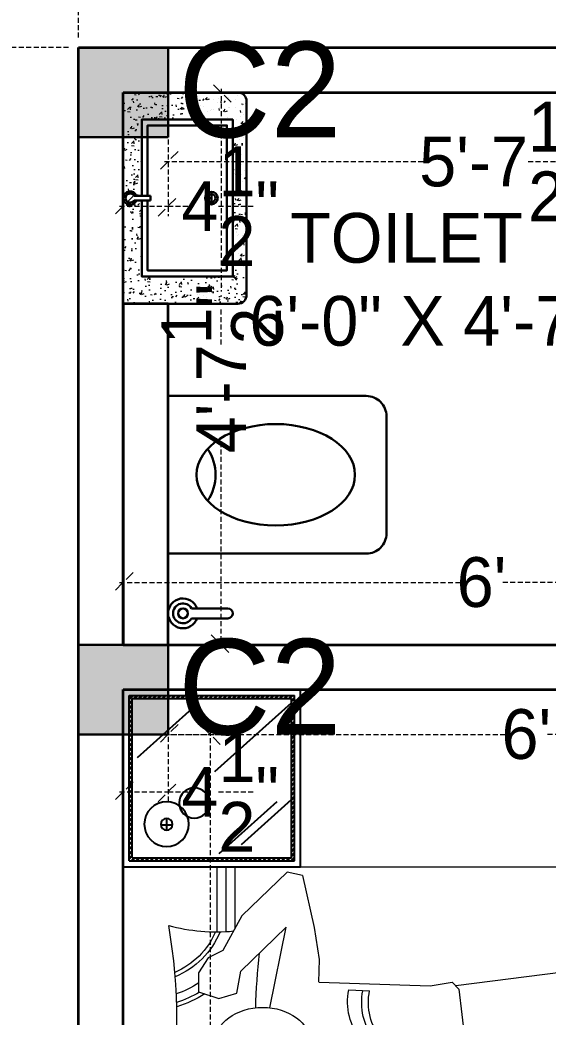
# Model space of a CAD drawing. Header units: millimetres. Extents: x -6808 to 215771, y -89660 to -16303.
# Drawn here: x 107646.3 to 107699.4, y -49524.8 to -49424.6 of the extents above; entities that cross this region are included whole.
import ezdxf

# ---------------------------------------------------------------- set-up
doc = ezdxf.new("R2010")
doc.units = ezdxf.units.MM
doc.header["$PDMODE"] = 35
for name, pattern in [('ACAD_ISO10W100', [18, 12, -3, 0, -3]), ('DASHED', [0.75, 0.5, -0.25]), ('DASHED2', [0.375, 0.25, -0.125])]:
    doc.linetypes.add(name, pattern=pattern)
doc.layers.get('0').update_dxf_attribs({"color": 8})
for name, color, linetype, lineweight in [('A- FUR', 34, 'Continuous', 0), ('col.center', 5, 'ACAD_ISO10W100', 15), ('column', 5, 'Continuous', 30), ('dim2', 6, 'Continuous', 20), ('FURNITURE 2', 33, 'Continuous', 25), ('furnitures', 12, 'Continuous', 13), ('plaster line', 150, 'DASHED2', 30), ('text', 7, 'Continuous', 25), ('wall', 7, 'Continuous', 35), ('wokg dim', 152, 'DASHED', 18)]:
    doc.layers.add(name, color=color, linetype=linetype, lineweight=lineweight)
for name, color, linetype, lineweight, true_color in [('AR.furniture', 7, 'Continuous', 35, 0x009e9e), ('furniture', 7, 'Continuous', 5, 0xe57b2a), ('furniture layout', 7, 'Continuous', 25, 0x006161)]:
    doc.layers.add(name, color=color, linetype=linetype, lineweight=lineweight, true_color=true_color)
doc.styles.add('SAJ', font='eurr____.ttf')
doc.dimstyles.new('SAJ', dxfattribs={"dimtxt": 5, "dimasz": 2, "dimexe": 1, "dimexo": 1, "dimgap": 0.09375, "dimtad": 0, "dimdec": 1, "dimzin": 0, "dimdsep": 46, "dimlunit": 4, "dimtxsty": 'SAJ', "dimblk": 'OBLIQUE', "dimcen": 0.125, "dimdle": 0.375, "dimadec": 0, "dimazin": 0, "dimtfac": 1, "dimtdec": 1, "dimtofl": 0, "dimtmove": 0, "dimatfit": 3, "dimldrblk": 'OBLIQUE', "dimfxl": 1, "dimtolj": 1, "dimtzin": 0, "dimlwd": 5, "dimlwe": 5, "dimarcsym": 1})

# ---------------------------------------------------------------- blocks, each defined once
blk = doc.blocks.new('_Oblique')
at = {"color": 0, "linetype": 'ByBlock', "lineweight": -2}
blk.add_line((-0.5, -0.5), (0.5, 0.5), dxfattribs=at)
blk = doc.blocks.new('*D625')
at = {"layer": 'Defpoints', "color": 0, "transparency": 16777216}
for p in [(107631.53, -49427.41), (107652.21, -49427.41), (107652.21, -50027.41)]:
    blk.add_point(p, dxfattribs=at)
at = {"layer": 'dim2', "color": 0, "linetype": 'DASHED', "lineweight": 5, "transparency": 16777216}
for p, q in [((107651.21, -49427.41), (107630.53, -49427.41)), ((107631.53, -49427.04), (107631.53, -49718.32)), ((107631.53, -50027.79), (107631.53, -49736.51)), ((107651.21, -50027.41), (107630.53, -50027.41))]:
    blk.add_line(p, q, dxfattribs=at)
at = {"layer": 'dim2', "color": 0, "lineweight": 5, "transparency": 16777216, "xscale": 2, "yscale": 2, "zscale": 2}
for p, rotation in [((107631.53, -49427.41), 90), ((107631.53, -50027.41), 270)]:
    blk.add_blockref('_Oblique', p, dxfattribs=dict(at, rotation=rotation))
at = {"layer": 'dim2', "color": 0, "transparency": 16777216, "insert": (107631.53, -49727.41), "char_height": 12, "attachment_point": 5, "rotation": 90, "style": 'SAJ'}
blk.add_mtext("\\A1;50'", dxfattribs=at)
blk = doc.blocks.new('*D626')
at = {"layer": 'Defpoints', "color": 0, "transparency": 16777216}
for p in [(107928.21, -49402.83), (107652.21, -49427.41), (107928.21, -49427.41)]:
    blk.add_point(p, dxfattribs=at)
at = {"layer": 'dim2', "color": 0, "linetype": 'DASHED', "lineweight": 5, "transparency": 16777216}
for p, q in [((107652.21, -49426.41), (107652.21, -49401.83)), ((107928.21, -49426.41), (107928.21, -49401.83)), ((107651.84, -49402.83), (107781.12, -49402.83)), ((107928.59, -49402.83), (107799.31, -49402.83))]:
    blk.add_line(p, q, dxfattribs=at)
at = {"layer": 'dim2', "color": 0, "lineweight": 5, "transparency": 16777216, "xscale": 2, "yscale": 2, "zscale": 2, "rotation": 180}
blk.add_blockref('_Oblique', (107652.21, -49402.83), dxfattribs=at)
at = {"layer": 'dim2', "color": 0, "lineweight": 5, "transparency": 16777216, "xscale": 2, "yscale": 2, "zscale": 2}
blk.add_blockref('_Oblique', (107928.21, -49402.83), dxfattribs=at)
at = {"layer": 'dim2', "color": 0, "transparency": 16777216, "insert": (107790.21, -49402.83), "char_height": 12, "attachment_point": 5, "style": 'SAJ'}
blk.add_mtext("\\A1;23'", dxfattribs=at)
blk = doc.blocks.new('A$C32B276F4')
at = {"layer": 'column'}
blk.add_hatch(color=256, dxfattribs=at).paths.add_polyline_path([(9, 0), (9, 9), (0, 9), (0, 0)])
for p, q in [((0, 0), (0, 9)), ((0, 9), (9, 9)), ((9, 9), (9, 0)), ((9, 0), (0, 0))]:
    blk.add_line(p, q, dxfattribs=at)
at = {"layer": 'col.center', "linetype": 'ByBlock', "insert": (10.02, 9.59), "char_height": 9.6, "width": 293.6941, "attachment_point": 1, "style": 'SAJ'}
blk.add_mtext('\\A1;{\\fCentury Gothic|b0|i0|c0|p34;C2}', dxfattribs=at)
blk = doc.blocks.new('A$C1A9968DB')
at = {"layer": 'furniture', "ltscale": 0.5}
for p, q in [((7.524, 48.637), (8.851, 49.465)), ((8.851, 49.465), (10.509, 49.465)), ((10.509, 49.465), (11.117, 47.699)), ((6.881, 47.337), (7.524, 48.637)), ((3.848, 45.671), (6.881, 47.337)), ((11.117, 47.699), (10.648, 46.106)), ((3.848, 45.671), (0, 41.681)), ((8.701, 45.773), (4.853, 41.783)), ((10.648, 46.106), (8.701, 45.773)), ((11.924, 43.211), (4.853, 41.783)), ((0.296, 40.351), (0, 41.681)), ((0.296, 40.351), (4.883, 39.317)), ((4.883, 39.317), (7.695, 38.873)), ((7.695, 38.873), (9.682, 38.934)), ((9.684, 38.873), (9.98, 29.12)), ((25.343, 38.154), (24.778, 33.849)), ((17.559, 36.804), (16.623, 36.511)), ((22.855, 36.804), (17.559, 36.804)), ((17.59, 36.808), (17.948, 35.509)), ((10.346, 36.284), (10.424, 34.452)), ((15.304, 35.969), (15.149, 35.891)), ((15.459, 36.124), (15.304, 35.969)), ((15.615, 36.124), (15.459, 36.124)), ((15.537, 36.047), (15.692, 36.202)), ((15.692, 36.202), (15.847, 36.279)), ((15.847, 36.279), (16.003, 36.279)), ((16.003, 36.279), (16.313, 36.434)), ((16.313, 36.434), (16.469, 36.512)), ((16.469, 36.512), (16.624, 36.512)), ((16.701, 36.434), (16.658, 36.522)), ((16.857, 36.279), (16.701, 36.434)), ((16.934, 36.124), (16.857, 36.279)), ((16.934, 35.814), (16.934, 36.124)), ((14.761, 35.194), (14.683, 35.039)), ((14.683, 35.039), (14.683, 34.884)), ((14.838, 35.349), (14.761, 35.194)), ((14.993, 35.581), (14.838, 35.504)), ((14.838, 35.504), (14.838, 35.349)), ((15.071, 35.736), (14.993, 35.581)), ((15.149, 35.891), (15.071, 35.736)), ((15.304, 35.039), (15.459, 35.116)), ((15.304, 34.884), (15.304, 35.039)), ((15.459, 35.271), (15.537, 35.426)), ((15.459, 35.116), (15.459, 35.271)), ((15.537, 35.426), (15.692, 35.504)), ((15.692, 35.504), (15.813, 35.625)), ((17, 35.683), (16.934, 35.814)), ((18.542, 35.291), (19.186, 33.721)), ((14.683, 34.884), (14.838, 34.806)), ((14.744, 34.853), (14.715, 34.009)), ((14.838, 34.806), (15.149, 34.806)), ((15.149, 34.806), (15.304, 34.884)), ((24.778, 33.849), (18.922, 34.365)), ((21.375, 31.484), (20.947, 34.186)), ((14.715, 34.009), (14.715, 33.418)), ((18.711, 34.009), (19.341, 33.643)), ((19.341, 33.643), (18.711, 33.418)), ((21.819, 27.051), (21.375, 31.484)), ((9.98, 29.12), (9.684, 27.199)), ((9.684, 27.199), (10.276, 26.608)), ((8.796, 17.445), (9.996, 26.886)), ((10.276, 26.608), (15.307, 26.016)), ((15.307, 26.016), (21.819, 27.051)), ((21.819, 27.051), (22.707, 21.583)), ((15.159, 22.913), (13.975, 12.568)), ((16.491, 22.913), (15.159, 22.913)), ((17.823, 20.401), (16.491, 22.913)), ((22.707, 21.583), (22.115, 21.14)), ((22.115, 21.14), (22.855, 20.253)), ((17.823, 15.524), (17.823, 20.401)), ((22.855, 20.253), (21.375, 15.524)), ((10.72, 4.145), (8.796, 17.445)), ((18.859, 15.081), (17.823, 15.524)), ((21.375, 15.524), (18.859, 15.081)), ((13.975, 12.568), (14.567, 4.736)), ((14.567, 4.736), (10.72, 4.145)), ((14.482, 4.723), (14.558, 3.386)), ((11.666, 4.29), (11.705, 2.781)), ((11.705, 2.781), (9.887, 1.107)), ((14.558, 3.386), (15.165, 2.638)), ((15.165, 2.638), (15.129, 1.677)), ((9.887, 1.107), (9.138, 0.965)), ((13.732, 1.575), (10.101, 0)), ((15.053, 1.648), (13.732, 1.575)), ((10.101, 0), (9, 0.535))]:
    blk.add_line(p, q, dxfattribs=at)
blk.add_lwpolyline([(9, 0.535), (8.926, 0.924), (9.512, 1.036)], dxfattribs=at)
for centre, radius, start, end in [((18.058, 36.38), 7.498, 13.68724, 89.70433), ((11.382, 31.162), 5.226, 49.90029, 101.4337), ((11.46, 29.921), 5.226, 51.46202, 101.4337), ((16.636, 31.025), 4.672, 65.91342, 100.13711), ((11.46, 29.33), 5.226, 51.46202, 101.4337), ((16.713, 29.785), 4.672, 64.68646, 115.31354), ((16.713, 29.194), 4.672, 64.68646, 115.31354)]:
    blk.add_arc(centre, radius, start, end, dxfattribs=at)
at = {"layer": 'furniture', "ltscale": 0.5, "extrusion": (1.33e-14, -5.24506e-16, -1)}
blk.add_ellipse((14.992, 43.847), major_axis=(0, -4.194), ratio=0.740098, start_param=4.712389, end_param=10.995574, dxfattribs=at)
at = {"layer": 'furniture', "ltscale": 0.5, "extrusion": (1.32939e-14, -5.4405e-16, -1)}
blk.add_ellipse((19.382, 14.937), major_axis=(-0.513, -3.715), ratio=0.422098, start_param=4.512692, end_param=7.948784, dxfattribs=at)
blk = doc.blocks.new('*X398')
at = {"color": 0}
for p, q in [((221.8465, 124.1881), (221.8607, 124.2023)), ((221.8465, 124.1935), (221.8554, 124.2023)), ((221.8613, 124.1923), (221.8713, 124.2023)), ((221.8666, 124.1923), (221.8766, 124.2023)), ((221.8772, 124.1923), (221.8872, 124.2023)), ((221.8825, 124.1923), (221.8925, 124.2023)), ((221.8931, 124.1923), (221.9031, 124.2023)), ((221.8984, 124.1923), (221.9084, 124.2023)), ((221.9091, 124.1923), (221.9191, 124.2023)), ((221.9144, 124.1923), (221.9244, 124.2023)), ((221.925, 124.1923), (221.935, 124.2023)), ((221.9303, 124.1923), (221.9403, 124.2023)), ((221.9409, 124.1923), (221.9509, 124.2023)), ((221.9462, 124.1923), (221.9562, 124.2023)), ((221.9568, 124.1923), (221.9668, 124.2023)), ((221.9621, 124.1923), (221.9721, 124.2023)), ((221.9727, 124.1923), (221.9827, 124.2023)), ((221.978, 124.1923), (221.988, 124.2023)), ((221.9886, 124.1923), (221.9986, 124.2023)), ((221.9939, 124.1923), (222.0039, 124.2023)), ((222.0045, 124.1923), (222.0145, 124.2023)), ((222.0098, 124.1923), (222.0198, 124.2023)), ((222.0204, 124.1923), (222.0304, 124.2023)), ((222.0257, 124.1923), (222.0357, 124.2023)), ((222.0363, 124.1923), (222.0463, 124.2023)), ((222.0416, 124.1923), (222.0516, 124.2023)), ((222.0522, 124.1923), (222.0622, 124.2023)), ((222.0575, 124.1923), (222.0675, 124.2023)), ((222.0682, 124.1923), (222.0782, 124.2023)), ((222.0735, 124.1923), (222.0835, 124.2023)), ((222.0841, 124.1923), (222.0941, 124.2023)), ((222.0894, 124.1923), (222.0994, 124.2023)), ((222.1, 124.1923), (222.11, 124.2023)), ((222.1053, 124.1923), (222.1153, 124.2023)), ((222.1159, 124.1923), (222.1259, 124.2023)), ((222.1212, 124.1923), (222.1312, 124.2023)), ((222.1318, 124.1923), (222.1418, 124.2023)), ((222.1371, 124.1923), (222.1471, 124.2023)), ((222.1477, 124.1923), (222.1577, 124.2023)), ((222.153, 124.1923), (222.163, 124.2023)), ((222.1636, 124.1923), (222.1736, 124.2023)), ((222.1689, 124.1923), (222.1789, 124.2023)), ((222.1795, 124.1923), (222.1895, 124.2023)), ((222.1848, 124.1923), (222.1948, 124.2023)), ((222.1954, 124.1923), (222.2054, 124.2023)), ((222.2007, 124.1923), (222.2107, 124.2023)), ((222.2113, 124.1923), (222.2213, 124.2023)), ((222.2166, 124.1923), (222.2266, 124.2023)), ((222.2272, 124.1923), (222.2372, 124.2023)), ((222.2326, 124.1923), (222.2426, 124.2023)), ((222.2432, 124.1923), (222.2532, 124.2023)), ((222.2485, 124.1923), (222.2585, 124.2023)), ((222.2591, 124.1923), (222.2691, 124.2023)), ((222.2644, 124.1923), (222.2744, 124.2023)), ((222.275, 124.1923), (222.285, 124.2023)), ((222.2803, 124.1923), (222.2903, 124.2023)), ((222.2909, 124.1923), (222.3009, 124.2023)), ((222.2962, 124.1923), (222.3062, 124.2023)), ((222.3068, 124.1923), (222.3168, 124.2023)), ((222.3121, 124.1923), (222.3221, 124.2023)), ((222.3227, 124.1923), (222.3327, 124.2023)), ((222.328, 124.1923), (222.338, 124.2023)), ((222.3386, 124.1923), (222.3486, 124.2023)), ((222.3439, 124.1923), (222.3539, 124.2023)), ((222.3545, 124.1923), (222.3645, 124.2023)), ((222.3598, 124.1923), (222.3698, 124.2023)), ((222.3704, 124.1923), (222.3804, 124.2023)), ((222.3757, 124.1923), (222.3857, 124.2023)), ((222.3863, 124.1923), (222.3963, 124.2023)), ((222.3917, 124.1923), (222.4017, 124.2023)), ((221.8465, 124.1775), (221.8565, 124.1875)), ((221.8465, 124.1722), (221.8565, 124.1822)), ((221.8465, 124.1616), (221.8565, 124.1716)), ((222.3965, 124.1866), (222.4065, 124.1966)), ((222.3965, 124.1813), (222.4065, 124.1913)), ((222.3965, 124.1707), (222.4065, 124.1807)), ((222.3965, 124.1654), (222.4065, 124.1754)), ((221.8465, 124.1563), (221.8565, 124.1663)), ((221.8465, 124.1457), (221.8565, 124.1557)), ((221.8465, 124.1404), (221.8565, 124.1504)), ((221.8465, 124.1298), (221.8565, 124.1398)), ((221.8465, 124.1245), (221.8565, 124.1345)), ((222.3965, 124.1548), (222.4065, 124.1648)), ((222.3965, 124.1495), (222.4065, 124.1595)), ((222.3965, 124.1389), (222.4065, 124.1489)), ((222.3965, 124.1336), (222.4065, 124.1436)), ((222.3965, 124.123), (222.4065, 124.133)), ((221.8465, 124.1139), (221.8565, 124.1239)), ((221.8465, 124.1086), (221.8565, 124.1186)), ((221.8465, 124.098), (221.8565, 124.108)), ((221.8465, 124.0927), (221.8565, 124.1027)), ((222.3965, 124.1177), (222.4065, 124.1277)), ((222.3965, 124.1071), (222.4065, 124.1171)), ((222.3965, 124.1018), (222.4065, 124.1118)), ((222.3965, 124.0911), (222.4065, 124.1011)), ((221.8465, 124.0821), (221.8565, 124.0921)), ((221.8465, 124.0768), (221.8565, 124.0868)), ((221.8465, 124.0662), (221.8565, 124.0762)), ((221.8465, 124.0609), (221.8565, 124.0709)), ((222.3965, 124.0858), (222.4065, 124.0958)), ((222.3965, 124.0752), (222.4065, 124.0852)), ((222.3965, 124.0699), (222.4065, 124.0799)), ((222.3965, 124.0593), (222.4065, 124.0693)), ((221.8465, 124.0503), (221.8565, 124.0603)), ((221.8465, 124.045), (221.8565, 124.055)), ((221.8465, 124.0344), (221.8565, 124.0444)), ((221.8465, 124.029), (221.8565, 124.039)), ((222.3965, 124.054), (222.4065, 124.064)), ((222.3965, 124.0434), (222.4065, 124.0534)), ((222.3965, 124.0381), (222.4065, 124.0481)), ((222.3965, 124.0275), (222.4065, 124.0375)), ((222.3965, 124.0222), (222.4065, 124.0322)), ((221.8465, 124.0184), (221.8565, 124.0284)), ((221.8465, 124.0131), (221.8565, 124.0231)), ((221.8465, 124.0025), (221.8565, 124.0125)), ((221.8465, 123.9972), (221.8565, 124.0072)), ((222.3965, 124.0116), (222.4065, 124.0216)), ((222.3965, 124.0063), (222.4065, 124.0163)), ((222.3965, 123.9957), (222.4065, 124.0057)), ((222.3965, 123.9904), (222.4065, 124.0004)), ((221.8465, 123.9866), (221.8565, 123.9966)), ((221.8465, 123.9813), (221.8565, 123.9913)), ((221.8465, 123.9707), (221.8565, 123.9807)), ((221.8465, 123.9654), (221.8565, 123.9754)), ((221.8465, 123.9548), (221.8565, 123.9648)), ((222.3965, 123.9798), (222.4065, 123.9898)), ((222.3965, 123.9745), (222.4065, 123.9845)), ((222.3965, 123.9639), (222.4065, 123.9739)), ((222.3965, 123.9586), (222.4065, 123.9686)), ((221.8465, 123.9495), (221.8565, 123.9595)), ((221.8465, 123.9389), (221.8565, 123.9489)), ((221.8465, 123.9336), (221.8565, 123.9436)), ((221.8465, 123.923), (221.8565, 123.933)), ((222.3965, 123.948), (222.4065, 123.958)), ((222.3965, 123.9427), (222.4065, 123.9527)), ((222.3965, 123.932), (222.4065, 123.942)), ((222.3965, 123.9267), (222.4065, 123.9367)), ((221.8465, 123.9177), (221.8565, 123.9277)), ((221.8465, 123.9071), (221.8565, 123.9171)), ((221.8465, 123.9018), (221.8565, 123.9118)), ((221.8465, 123.8912), (221.8565, 123.9012)), ((222.3965, 123.9161), (222.4065, 123.9261)), ((222.3965, 123.9108), (222.4065, 123.9208)), ((222.3965, 123.9002), (222.4065, 123.9102)), ((222.3965, 123.8949), (222.4065, 123.9049)), ((221.8465, 123.8859), (221.8565, 123.8959)), ((221.8465, 123.8753), (221.8565, 123.8853)), ((221.8465, 123.8699), (221.8565, 123.8799)), ((221.8465, 123.8593), (221.8565, 123.8693)), ((221.8465, 123.854), (221.8565, 123.864)), ((222.3965, 123.8843), (222.4065, 123.8943)), ((222.3965, 123.879), (222.4065, 123.889)), ((222.3965, 123.8684), (222.4065, 123.8784)), ((222.3965, 123.8631), (222.4065, 123.8731)), ((221.8465, 123.8434), (221.8565, 123.8534)), ((221.8465, 123.8381), (221.8565, 123.8481)), ((221.8465, 123.8275), (221.8565, 123.8375)), ((221.8465, 123.8222), (221.8565, 123.8322)), ((222.3965, 123.8525), (222.4065, 123.8625)), ((222.3965, 123.8472), (222.4065, 123.8572)), ((222.3965, 123.8366), (222.4065, 123.8466)), ((222.3965, 123.8313), (222.4065, 123.8413)), ((222.3965, 123.8207), (222.4065, 123.8307)), ((221.8465, 123.8116), (221.8565, 123.8216)), ((221.8465, 123.8063), (221.8565, 123.8163)), ((221.8465, 123.7957), (221.8565, 123.8057)), ((221.8465, 123.7904), (221.8565, 123.8004)), ((222.3965, 123.8154), (222.4065, 123.8254)), ((222.3965, 123.8048), (222.4065, 123.8148)), ((222.3965, 123.7995), (222.4065, 123.8095)), ((222.3965, 123.7889), (222.4065, 123.7989)), ((221.8465, 123.7798), (221.8565, 123.7898)), ((221.8465, 123.7745), (221.8565, 123.7845)), ((221.8465, 123.7639), (221.8565, 123.7739)), ((221.8465, 123.7586), (221.8565, 123.7686)), ((222.3965, 123.7836), (222.4065, 123.7936)), ((222.3965, 123.7729), (222.4065, 123.7829)), ((222.3965, 123.7676), (222.4065, 123.7776)), ((222.3965, 123.757), (222.4065, 123.767)), ((222.3965, 123.7517), (222.4065, 123.7617)), ((221.8465, 123.748), (221.8565, 123.758)), ((221.8465, 123.7427), (221.8565, 123.7527)), ((221.8465, 123.7321), (221.8565, 123.7421)), ((221.8465, 123.7268), (221.8565, 123.7368)), ((222.3965, 123.7411), (222.4065, 123.7511)), ((222.3965, 123.7358), (222.4065, 123.7458)), ((222.3965, 123.7252), (222.4065, 123.7352)), ((222.3965, 123.7199), (222.4065, 123.7299)), ((221.8465, 123.7162), (221.8565, 123.7262)), ((221.8465, 123.7109), (221.8565, 123.7209)), ((221.8465, 123.7002), (221.8565, 123.7102)), ((221.8465, 123.6949), (221.8565, 123.7049)), ((221.8465, 123.6843), (221.8565, 123.6943)), ((222.3965, 123.7093), (222.4065, 123.7193)), ((222.3965, 123.704), (222.4065, 123.714)), ((222.3965, 123.6934), (222.4065, 123.7034)), ((222.3965, 123.6881), (222.4065, 123.6981)), ((221.8465, 123.679), (221.8565, 123.689)), ((221.8465, 123.6684), (221.8565, 123.6784)), ((221.8465, 123.6631), (221.8565, 123.6731)), ((221.8465, 123.6525), (221.8565, 123.6625)), ((222.3965, 123.6775), (222.4065, 123.6875)), ((222.3965, 123.6722), (222.4065, 123.6822)), ((222.3965, 123.6616), (222.4065, 123.6716)), ((222.3965, 123.6563), (222.4065, 123.6663)), ((221.8465, 123.6472), (221.8565, 123.6572)), ((221.8523, 123.6423), (221.8623, 123.6523)), ((221.8576, 123.6423), (221.8676, 123.6523)), ((221.8682, 123.6423), (221.8782, 123.6523)), ((221.8735, 123.6423), (221.8835, 123.6523)), ((221.8841, 123.6423), (221.8941, 123.6523)), ((221.8894, 123.6423), (221.8994, 123.6523)), ((221.9, 123.6423), (221.91, 123.6523)), ((221.9053, 123.6423), (221.9153, 123.6523)), ((221.9159, 123.6423), (221.9259, 123.6523)), ((221.9212, 123.6423), (221.9312, 123.6523)), ((221.9318, 123.6423), (221.9418, 123.6523)), ((221.9371, 123.6423), (221.9471, 123.6523)), ((221.9477, 123.6423), (221.9577, 123.6523)), ((221.953, 123.6423), (221.963, 123.6523)), ((221.9636, 123.6423), (221.9736, 123.6523)), ((221.9689, 123.6423), (221.9789, 123.6523)), ((221.9795, 123.6423), (221.9895, 123.6523)), ((221.9848, 123.6423), (221.9948, 123.6523)), ((221.9954, 123.6423), (222.0054, 123.6523)), ((222.0008, 123.6423), (222.0108, 123.6523)), ((222.0114, 123.6423), (222.0214, 123.6523)), ((222.0167, 123.6423), (222.0267, 123.6523)), ((222.0273, 123.6423), (222.0373, 123.6523)), ((222.0326, 123.6423), (222.0426, 123.6523)), ((222.0432, 123.6423), (222.0532, 123.6523)), ((222.0485, 123.6423), (222.0585, 123.6523)), ((222.0591, 123.6423), (222.0691, 123.6523)), ((222.0644, 123.6423), (222.0744, 123.6523)), ((222.075, 123.6423), (222.085, 123.6523)), ((222.0803, 123.6423), (222.0903, 123.6523)), ((222.0909, 123.6423), (222.1009, 123.6523)), ((222.0962, 123.6423), (222.1062, 123.6523)), ((222.1068, 123.6423), (222.1168, 123.6523)), ((222.1121, 123.6423), (222.1221, 123.6523)), ((222.1227, 123.6423), (222.1327, 123.6523)), ((222.128, 123.6423), (222.138, 123.6523)), ((222.1386, 123.6423), (222.1486, 123.6523)), ((222.1439, 123.6423), (222.1539, 123.6523)), ((222.1545, 123.6423), (222.1645, 123.6523)), ((222.1599, 123.6423), (222.1699, 123.6523)), ((222.1705, 123.6423), (222.1805, 123.6523)), ((222.1758, 123.6423), (222.1858, 123.6523)), ((222.1864, 123.6423), (222.1964, 123.6523)), ((222.1917, 123.6423), (222.2017, 123.6523)), ((222.2023, 123.6423), (222.2123, 123.6523)), ((222.2076, 123.6423), (222.2176, 123.6523)), ((222.2182, 123.6423), (222.2282, 123.6523)), ((222.2235, 123.6423), (222.2335, 123.6523)), ((222.2341, 123.6423), (222.2441, 123.6523)), ((222.2394, 123.6423), (222.2494, 123.6523)), ((222.25, 123.6423), (222.26, 123.6523)), ((222.2553, 123.6423), (222.2653, 123.6523)), ((222.2659, 123.6423), (222.2759, 123.6523)), ((222.2712, 123.6423), (222.2812, 123.6523)), ((222.2818, 123.6423), (222.2918, 123.6523)), ((222.2871, 123.6423), (222.2971, 123.6523)), ((222.2977, 123.6423), (222.3077, 123.6523)), ((222.303, 123.6423), (222.313, 123.6523)), ((222.3136, 123.6423), (222.3236, 123.6523)), ((222.3189, 123.6423), (222.3289, 123.6523)), ((222.3296, 123.6423), (222.3396, 123.6523)), ((222.3349, 123.6423), (222.3449, 123.6523)), ((222.3455, 123.6423), (222.3555, 123.6523)), ((222.3508, 123.6423), (222.3608, 123.6523)), ((222.3614, 123.6423), (222.3714, 123.6523)), ((222.3667, 123.6423), (222.3767, 123.6523)), ((222.3773, 123.6423), (222.3873, 123.6523)), ((222.3826, 123.6423), (222.3926, 123.6523)), ((222.3932, 123.6423), (222.4065, 123.6557)), ((222.3985, 123.6423), (222.4065, 123.6504))]:
    blk.add_line(p, q, dxfattribs=at)
blk = doc.blocks.new('ertergrgr')
at = {"layer": 'furnitures', "color": 27, "ltscale": 50}
for p, q in [((-766482.814, 424290.018), (-766482.814, 424368.939)), ((-766476.712, 424301.139), (-766482.814, 424301.139)), ((-766476.366, 424300.242), (-766482.814, 424300.242)), ((-766476.338, 424299.346), (-766482.814, 424299.346))]:
    blk.add_line(p, q, dxfattribs=at)
at = {"layer": 'furnitures', "color": 27, "lineweight": 25}
for p, q in [((-766500.423, 424290.018), (-766500.423, 424307.627)), ((-766482.814, 424307.627), (-766500.423, 424307.627)), ((-766483.401, 424307.04), (-766499.836, 424307.04)), ((-766499.836, 424290.605), (-766499.836, 424307.04)), ((-766483.401, 424290.605), (-766483.401, 424307.04)), ((-766482.814, 424290.018), (-766482.814, 424307.627)), ((-766483.694, 424306.747), (-766499.542, 424306.747)), ((-766499.542, 424290.899), (-766499.542, 424306.747)), ((-766492.287, 424299.127), (-766499.098, 424306.747)), ((-766485.04, 424301.765), (-766489.493, 424306.747)), ((-766483.694, 424290.899), (-766483.694, 424306.747)), ((-766484.114, 424299.542), (-766489.286, 424305.328)), ((-766493.673, 424291.418), (-766498.845, 424297.204)), ((-766487.607, 424294.303), (-766486.433, 424294.303)), ((-766486.988, 424293.738), (-766486.988, 424294.911)), ((-766482.814, 424290.018), (-766500.423, 424290.018)), ((-766483.401, 424290.605), (-766499.836, 424290.605)), ((-766483.694, 424290.899), (-766499.542, 424290.899)), ((-766482.814, 424290.018), (-766411.401, 424290.018))]:
    blk.add_line(p, q, dxfattribs=at)
at = {"layer": 'furnitures', "color": 27, "ltscale": 50}
for centre, major_axis, start_param, end_param in [((-766467.56, 424358.9), (-39.424, 39.424), 2.236467, 2.33439), ((-766494.008, 424299.239), (-12.495, 12.495), 3.657316, 4.025726), ((-766467.56, 424240.931), (38.481, 38.481), 0.611504, 0.959293)]:
    blk.add_ellipse(centre, major_axis=major_axis, ratio=1, start_param=start_param, end_param=end_param, dxfattribs=at)
at = {"layer": 'furnitures', "color": 27, "ltscale": 50, "extrusion": (0, 0, -1)}
for major_axis, start_param, end_param in [((5.752, 5.752), -0.39886, 0.397646), ((-5.462, 5.462), 1.194323, 1.951682), ((-7.787, 7.787), 1.778194, 2.058369), ((-6.915, 6.915), 1.769788, 2.024428), ((7.496, 7.496), 0.240275, 0.476843)]:
    blk.add_ellipse((-766479.409, 424292.104), major_axis=major_axis, ratio=1, start_param=start_param, end_param=end_param, dxfattribs=at)
at = {"layer": 'furnitures', "color": 27, "lineweight": 25, "extrusion": (0, 0, -1)}
for centre, major_axis, start_param, end_param in [((-766489.151, 424297.074), (1.066, 1.066), 0.785398, 7.068583), ((-766487.043, 424294.326), (-1.571, 1.571), 2.35619449018631, 8.639379797365892), ((-766487.02, 424294.324), (-0.415, 0.415), 2.35619449015004, 8.639379797329626)]:
    blk.add_ellipse(centre, major_axis=major_axis, ratio=1, start_param=start_param, end_param=end_param, dxfattribs=at)
at = {"layer": 'A- FUR', "color": 27, "extrusion": (0, 0, -1), "xscale": 1.132284455181866, "yscale": 1.132284455181866, "zscale": -1.132284454635607, "rotation": 179.9999999990779}
blk.add_blockref('A$C1A9968DB', (766482.284, 424353.52), dxfattribs=at)
at = {"layer": 'furnitures', "color": 27, "lineweight": 25, "xscale": 29.3478260932935, "yscale": 29.3478260932935, "zscale": 29.34782607924797, "rotation": 90}
blk.add_blockref('*X398', (-762854.767, 417779.892), dxfattribs=at)
blk = doc.blocks.new('A$C1B5F73BC')
at = {"layer": 'AR.furniture', "lineweight": 5, "ltscale": 2}
h = blk.add_hatch(dxfattribs=at)
h.set_pattern_fill('AR-CONC', color=256, scale=0.02, angle=270, style=0)
h.set_pattern_definition([(320, (-48146.4964, 23798.405), (-0.31878171, -3.64369338), [0.381, -4.191]), (265, (-48146.4964, 23798.405), (3.82113286, 0.70485652), [0.3048, -3.3528]), (10.451, (-48146.523, 23798.1015), (3.50233376, -2.93885003), [0.3238, -3.5618]), (316.1842, (-48145.4804, 23798.405), (-0.84084656, -5.4215808), [0.5715, -6.2865]), (6.6356, (-48145.5504, 23797.9533), (4.9485111, -4.7480847), [0.4857, -5.3427]), (261.184, (-48145.4804, 23798.405), (4.94850236, -4.7480921), [0.4572, -5.0292]), (291, (-48145.7344, 23797.897), (-2.04531037, -3.0322976), [0.381, -4.191]), (236, (-48145.7344, 23797.897), (3.68375932, -1.23604057), [0.3048, -3.3528]), (341.4514, (-48145.9048, 23797.6444), (1.63845715, -4.26832982), [0.3238, -3.5618]), (307.5, (-48146.4964, 23798.4051), (1.691100777, -0.061772065), [0, -3.31216, 0, -3.4036, 0, -3.3655]), (277.5, (-48146.4964, 23798.4051), (2.003611496, -1.33639325), [0, -1.94056, 0, -3.23596, 0, -1.2827]), (237.5, (-48146.4964, 23799.538), (-0.11457488, -2.711811903), [0, -1.27, 0, -3.9624, 0, -5.2578]), (227.5, (-48146.4964, 23800.046), (0.50852982, -2.96258363), [0, -1.651, 0, -2.63144, 0, -3.7338])])
h.paths.add_polyline_path([(31.36, -3.14), (31.36, -18.65), (4.66, -18.65), (4.66, -3.14), (17.6, -3.14), (17.6, -2.25, -0.843039), (17.99, 0), (0, 0), (0, -14), (0, -15), (0, -19.5, 0.414214), (1.5, -21), (34.48, -21, 0.414214), (35.98, -19.5), (35.98, -15), (35.98, -14), (35.98, 0), (17.99, 0, -0.843039), (18.38, -2.25), (18.38, -3.14)])
at = {"layer": 'AR.furniture', "lineweight": 30, "ltscale": 2}
for p, q in [((0, 0), (0, -14)), ((35.98, 0), (35.98, -14)), ((0, -14), (0, -14)), ((35.98, -14), (35.98, -14))]:
    blk.add_line(p, q, dxfattribs=at)
at = {"layer": 'AR.furniture', "lineweight": 30}
for p, q in [((17.6, -4.63), (17.6, -1.83)), ((18.38, -1.83), (18.38, -4.63)), ((17.6, -4.63), (18.38, -4.63)), ((16.91, -15.01), (19.07, -15.01)), ((17.99, -13.93), (17.99, -14.83))]:
    blk.add_line(p, q, dxfattribs=at)
at = {"layer": 'AR.furniture', "lineweight": 30, "ltscale": 2}
blk.add_lwpolyline([(35.98, 0), (0, 0)], dxfattribs=at)
at = {"layer": 'AR.furniture', "lineweight": 30}
for points in [[(17.6, -3.14), (4.66, -3.14), (4.66, -18.65), (31.36, -18.65), (31.36, -3.14), (18.38, -3.14)], [(17.6, -4.14), (5.66, -4.14), (5.66, -17.65), (30.36, -17.65), (30.36, -4.14), (18.38, -4.14)]]:
    blk.add_lwpolyline(points, dxfattribs=at)
at = {"layer": 'AR.furniture', "lineweight": 30, "ltscale": 2}
blk.add_lwpolyline([(0, -14), (0, -15), (0, -15), (0, -19.5, 0.414214), (1.5, -21), (34.48, -21, 0.414214), (35.98, -19.5), (35.98, -15), (35.98, -15), (35.98, -14)], format="xyb", dxfattribs=at)
at = {"layer": 'AR.furniture', "lineweight": 30}
for radius in [1.08, 0.691]:
    blk.add_circle((17.99, -15.01), radius, dxfattribs=at)
for radius, start, end in [(1.16, 289.6397, 250.3486), (0.772, 300.2446, 239.6569)]:
    blk.add_arc((17.99, -1.16), radius, start, end, dxfattribs=at)
blk = doc.blocks.new('W.C')
at = {"layer": 'AR.furniture', "lineweight": 30, "ltscale": 3}
blk.add_lwpolyline([(41572.37, -1963.34), (41572.37, -1947.5), (41552.47, -1947.5, 0.414214), (41550.43, -1949.54), (41550.43, -1961.3, 0.414214), (41552.47, -1963.34)], format="xyb", close=True, dxfattribs=at)
blk.add_arc((41572.2, -1955.42), 4.6, 145.5059, 214.4941, dxfattribs=at)
blk.add_ellipse((41561.56, -1955.42), major_axis=(7.96, 0), ratio=0.640617, dxfattribs=at)
blk = doc.blocks.new('A$C2ABB695D')
at = {"layer": 'AR.furniture', "lineweight": 30}
for p, q in [((4.14, 2), (0.5, 2)), ((0.5, 1), (4.14, 1))]:
    blk.add_line(p, q, dxfattribs=at)
blk.add_circle((5, 1.5), 0.5, dxfattribs=at)
for centre, radius, start, end in [((5, 1.5), 1.5, 199.6514, 160.3603), ((5, 1.5), 1, 210.3431, 149.7554), ((0.5, 1.5), 0.5, 90, 270)]:
    blk.add_arc(centre, radius, start, end, dxfattribs=at)
blk = doc.blocks.new('*D627')
at = {"layer": 'Defpoints', "color": 0, "transparency": 16777216}
for p in [(107656.71, -49496.41), (107661.21, -49496.41), (107661.21, -49502.19)]:
    blk.add_point(p, dxfattribs=at)
at = {"layer": 'wokg dim', "color": 0, "lineweight": 5, "transparency": 16777216}
for p, q in [((107656.71, -49497.41), (107656.71, -49503.19)), ((107661.21, -49497.41), (107661.21, -49503.19)), ((107656.34, -49502.19), (107661.21, -49502.19)), ((107661.21, -49502.19), (107663.21, -49502.19))]:
    blk.add_line(p, q, dxfattribs=at)
at = {"layer": 'wokg dim', "color": 0, "lineweight": 5, "transparency": 16777216, "xscale": 2, "yscale": 2, "zscale": 2, "rotation": 180}
blk.add_blockref('_Oblique', (107656.71, -49502.19), dxfattribs=at)
at = {"layer": 'wokg dim', "color": 0, "lineweight": 5, "transparency": 16777216, "xscale": 2, "yscale": 2, "zscale": 2}
blk.add_blockref('_Oblique', (107661.21, -49502.19), dxfattribs=at)
at = {"layer": 'wokg dim', "color": 0, "transparency": 16777216, "insert": (107667.46, -49502.19), "char_height": 5, "attachment_point": 5, "style": 'SAJ'}
blk.add_mtext('\\A1;4{\\H1.000000x;\\S1/2;}"', dxfattribs=at)
blk = doc.blocks.new('*D628')
at = {"layer": 'Defpoints', "color": 0, "transparency": 16777216}
for p in [(107661.21, -49491.91), (107733.21, -49491.91), (107733.21, -49496.41)]:
    blk.add_point(p, dxfattribs=at)
at = {"layer": 'wokg dim', "color": 0, "lineweight": 5, "transparency": 16777216}
for p, q in [((107661.21, -49492.91), (107661.21, -49497.41)), ((107733.21, -49492.91), (107733.21, -49497.41)), ((107660.84, -49496.41), (107695.15, -49496.41)), ((107733.59, -49496.41), (107699.28, -49496.41))]:
    blk.add_line(p, q, dxfattribs=at)
at = {"layer": 'wokg dim', "color": 0, "lineweight": 5, "transparency": 16777216, "xscale": 2, "yscale": 2, "zscale": 2, "rotation": 180}
blk.add_blockref('_Oblique', (107661.21, -49496.41), dxfattribs=at)
at = {"layer": 'wokg dim', "color": 0, "lineweight": 5, "transparency": 16777216, "xscale": 2, "yscale": 2, "zscale": 2}
blk.add_blockref('_Oblique', (107733.21, -49496.41), dxfattribs=at)
at = {"layer": 'wokg dim', "color": 0, "transparency": 16777216, "insert": (107697.21, -49496.41), "char_height": 5, "attachment_point": 5, "style": 'SAJ'}
blk.add_mtext("\\A1;6'", dxfattribs=at)
blk = doc.blocks.new('*D630')
at = {"layer": 'Defpoints', "color": 0, "transparency": 16777216}
for p in [(107656.71, -49479.07), (107728.71, -49479.07), (107728.71, -49481.14)]:
    blk.add_point(p, dxfattribs=at)
at = {"layer": 'wokg dim', "color": 0, "lineweight": 5, "transparency": 16777216}
for p, q in [((107656.71, -49480.07), (107656.71, -49482.14)), ((107728.71, -49480.07), (107728.71, -49482.14)), ((107656.34, -49481.14), (107690.65, -49481.14)), ((107729.09, -49481.14), (107694.78, -49481.14))]:
    blk.add_line(p, q, dxfattribs=at)
at = {"layer": 'wokg dim', "color": 0, "lineweight": 5, "transparency": 16777216, "xscale": 2, "yscale": 2, "zscale": 2, "rotation": 180}
blk.add_blockref('_Oblique', (107656.71, -49481.14), dxfattribs=at)
at = {"layer": 'wokg dim', "color": 0, "lineweight": 5, "transparency": 16777216, "xscale": 2, "yscale": 2, "zscale": 2}
blk.add_blockref('_Oblique', (107728.71, -49481.14), dxfattribs=at)
at = {"layer": 'wokg dim', "color": 0, "transparency": 16777216, "insert": (107692.71, -49481.14), "char_height": 5, "attachment_point": 5, "style": 'SAJ'}
blk.add_mtext("\\A1;6'", dxfattribs=at)
blk = doc.blocks.new('*D631')
at = {"layer": 'Defpoints', "color": 0, "transparency": 16777216}
for p in [(107664.43, -49431.91), (107664.43, -49487.41), (107666.55, -49487.41)]:
    blk.add_point(p, dxfattribs=at)
at = {"layer": 'wokg dim', "color": 0, "lineweight": 5, "transparency": 16777216}
for p, q in [((107665.43, -49431.91), (107667.55, -49431.91)), ((107666.55, -49431.54), (107666.55, -49451.92)), ((107666.55, -49487.79), (107666.55, -49467.41)), ((107665.43, -49487.41), (107667.55, -49487.41))]:
    blk.add_line(p, q, dxfattribs=at)
at = {"layer": 'wokg dim', "color": 0, "lineweight": 5, "transparency": 16777216, "xscale": 2, "yscale": 2, "zscale": 2}
for p, rotation in [((107666.55, -49431.91), 90), ((107666.55, -49487.41), 270)]:
    blk.add_blockref('_Oblique', p, dxfattribs=dict(at, rotation=rotation))
at = {"layer": 'wokg dim', "color": 0, "transparency": 16777216, "insert": (107666.55, -49459.66), "char_height": 5, "attachment_point": 5, "rotation": 90, "style": 'SAJ'}
blk.add_mtext('\\A1;4\'-7{\\H1.000000x;\\S1/2;}"', dxfattribs=at)
blk = doc.blocks.new('*D634')
at = {"layer": 'Defpoints', "color": 0, "transparency": 16777216}
for p in [(107661.21, -49431.91), (107728.71, -49431.91), (107661.21, -49438.85)]:
    blk.add_point(p, dxfattribs=at)
at = {"layer": 'wokg dim', "color": 0, "lineweight": 5, "transparency": 16777216}
for p, q in [((107661.21, -49432.91), (107661.21, -49439.85)), ((107728.71, -49432.91), (107728.71, -49439.85)), ((107660.84, -49438.85), (107687.17, -49438.85)), ((107729.09, -49438.85), (107702.76, -49438.85))]:
    blk.add_line(p, q, dxfattribs=at)
at = {"layer": 'wokg dim', "color": 0, "lineweight": 5, "transparency": 16777216, "xscale": 2, "yscale": 2, "zscale": 2, "rotation": 180}
blk.add_blockref('_Oblique', (107661.21, -49438.85), dxfattribs=at)
at = {"layer": 'wokg dim', "color": 0, "lineweight": 5, "transparency": 16777216, "xscale": 2, "yscale": 2, "zscale": 2}
blk.add_blockref('_Oblique', (107728.71, -49438.85), dxfattribs=at)
at = {"layer": 'wokg dim', "color": 0, "transparency": 16777216, "insert": (107694.96, -49438.85), "char_height": 5, "attachment_point": 5, "style": 'SAJ'}
blk.add_mtext('\\A1;5\'-7{\\H1.000000x;\\S1/2;}"', dxfattribs=at)
blk = doc.blocks.new('*D635')
at = {"layer": 'Defpoints', "color": 0, "transparency": 16777216}
for p in [(107656.71, -49436.41), (107661.21, -49436.41), (107661.21, -49443.34)]:
    blk.add_point(p, dxfattribs=at)
at = {"layer": 'wokg dim', "color": 0, "lineweight": 5, "transparency": 16777216}
for p, q in [((107656.71, -49437.41), (107656.71, -49444.34)), ((107661.21, -49437.41), (107661.21, -49444.34)), ((107656.34, -49443.34), (107661.21, -49443.34)), ((107661.21, -49443.34), (107663.21, -49443.34))]:
    blk.add_line(p, q, dxfattribs=at)
at = {"layer": 'wokg dim', "color": 0, "lineweight": 5, "transparency": 16777216, "xscale": 2, "yscale": 2, "zscale": 2, "rotation": 180}
blk.add_blockref('_Oblique', (107656.71, -49443.34), dxfattribs=at)
at = {"layer": 'wokg dim', "color": 0, "lineweight": 5, "transparency": 16777216, "xscale": 2, "yscale": 2, "zscale": 2}
blk.add_blockref('_Oblique', (107661.21, -49443.34), dxfattribs=at)
at = {"layer": 'wokg dim', "color": 0, "transparency": 16777216, "insert": (107667.46, -49443.34), "char_height": 5, "attachment_point": 5, "style": 'SAJ'}
blk.add_mtext('\\A1;4{\\H1.000000x;\\S1/2;}"', dxfattribs=at)
blk = doc.blocks.new('*D652')
at = {"layer": 'Defpoints', "color": 0, "transparency": 16777216}
for p in [(107656.71, -49496.41), (107665.44, -49496.41), (107656.71, -49637.41)]:
    blk.add_point(p, dxfattribs=at)
at = {"layer": 'wokg dim', "color": 0, "lineweight": 5, "transparency": 16777216}
for p, q in [((107665.44, -49496.04), (107665.44, -49559.63)), ((107657.71, -49496.41), (107666.44, -49496.41)), ((107665.44, -49637.79), (107665.44, -49574.2)), ((107657.71, -49637.41), (107666.44, -49637.41))]:
    blk.add_line(p, q, dxfattribs=at)
at = {"layer": 'wokg dim', "color": 0, "lineweight": 5, "transparency": 16777216, "xscale": 2, "yscale": 2, "zscale": 2}
for p, rotation in [((107665.44, -49496.41), 90), ((107665.44, -49637.41), 270)]:
    blk.add_blockref('_Oblique', p, dxfattribs=dict(at, rotation=rotation))
at = {"layer": 'wokg dim', "color": 0, "transparency": 16777216, "insert": (107665.44, -49566.91), "char_height": 5, "attachment_point": 5, "rotation": 90, "style": 'SAJ'}
blk.add_mtext('\\A1;11\'-9"', dxfattribs=at)

msp = doc.modelspace()

# ---------------------------------------------------------------- linework, layer by layer
at = {"layer": 'wall', "color": 1}
for p, q in [((107652.213, -49427.415), (107928.213, -49427.415)), ((107652.213, -50027.415), (107652.213, -49427.415)), ((107656.713, -49431.915), (107923.713, -49431.915)), ((107656.713, -49487.415), (107656.713, -49431.915)), ((107656.713, -49487.415), (107728.713, -49487.415)), ((107656.713, -49491.915), (107733.213, -49491.915)), ((107656.713, -49950.915), (107656.713, -49491.915))]:
    msp.add_line(p, q, dxfattribs=at)
msp.add_lwpolyline([(107661.213, -49453.144), (107656.713, -49453.144), (107656.713, -49487.415), (107661.213, -49487.415)], close=True, dxfattribs=at)

# ---------------------------------------------------------------- block references
at = {"layer": 'column'}
for p in [(107652.213, -49436.415), (107652.213, -49496.415)]:
    msp.add_blockref('A$C32B276F4', p, dxfattribs=at)
at = {"layer": 'FURNITURE 2', "xscale": 1.010278441972019, "yscale": 1.010278441972019, "zscale": 1.010278441972019, "rotation": 270.0000000133387}
msp.add_blockref('ertergrgr', (-320994.345, -823870.768), dxfattribs=at)
at = {"layer": 'furniture layout', "linetype": 'ByBlock', "lineweight": 13, "xscale": -1}
msp.add_blockref('W.C', (149233.588, -47514.913), dxfattribs=at)
at = {"layer": 'furniture layout', "rotation": 180}
msp.add_blockref('A$C2ABB695D', (107667.713, -49482.752), dxfattribs=at)
at = {"layer": 'plaster line', "linetype": 'Continuous', "xscale": 0.5899999999999999, "yscale": 0.5899999999999999, "zscale": 0.5899999999999999, "rotation": 90}
msp.add_blockref('A$C1B5F73BC', (107656.713, -49453.144), dxfattribs=at)

# ---------------------------------------------------------------- texts
at = {"layer": 'text', "ltscale": 2, "insert": (107669.384, -49444.025), "char_height": 6, "width": 244.74508, "attachment_point": 1, "style": 'SAJ'}
msp.add_mtext('\\A1;{\\fCentury Gothic|b0|i0|c0|p34; \\H0.83333x; TOILET\\P6\'-0" X 4\'-7"}', dxfattribs=at)

# ---------------------------------------------------------------- dimensions: what is measured, and where the dimension line sits
at = {"layer": 'dim2'}
dim = msp.add_linear_dim(base=(107928.213, -49402.829), p1=(107652.213, -49427.415), p2=(107928.213, -49427.415), angle=0, dimstyle='SAJ', override={"dimtxt": 12}, dxfattribs=at)
dim.commit()
dim.dimension.update_dxf_attribs({"geometry": '*D626', "text_midpoint": (107790.213, -49402.829), "dimtype": 161})
dim = msp.add_aligned_dim(p1=(107652.213, -50027.415), p2=(107652.213, -49427.415), distance=20.682, dimstyle='SAJ', override={"dimtxt": 12}, dxfattribs=at)
dim.commit()
dim.dimension.update_dxf_attribs({"geometry": '*D625', "text_midpoint": (107631.531, -49727.415)})
at = {"layer": 'wokg dim'}
for p1, p2, distance, picture, middle in [((107664.432, -49431.915), (107664.432, -49487.415), 2.118, '*D631', (107666.551, -49459.665)), ((107728.713, -49431.915), (107661.213, -49431.915), 6.935, '*D634', (107694.963, -49438.85)), ((107656.713, -49436.415), (107661.213, -49436.415), -6.928, '*D635', (107667.459, -49443.343)), ((107656.713, -49479.074), (107728.713, -49479.074), -2.067, '*D630', (107692.713, -49481.141)), ((107661.213, -49491.915), (107733.213, -49491.915), -4.5, '*D628', (107697.213, -49496.415)), ((107656.713, -49637.415), (107656.713, -49496.415), -8.73, '*D652', (107665.443, -49566.915)), ((107656.713, -49496.415), (107661.213, -49496.415), -5.77, '*D627', (107667.459, -49502.185))]:
    dim = msp.add_aligned_dim(p1=p1, p2=p2, distance=distance, dimstyle='SAJ', override={"dimfxl": 4}, dxfattribs=at)
    dim.commit()
    dim.dimension.update_dxf_attribs({"geometry": picture, "text_midpoint": middle})

doc.saveas('drawing.dxf')
